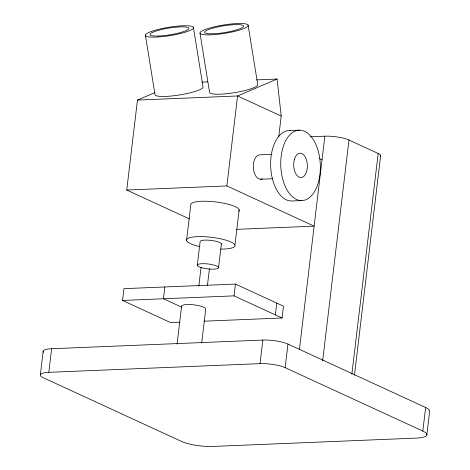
<?xml version="1.0" encoding="UTF-8"?>
<svg xmlns="http://www.w3.org/2000/svg" width="470" height="470" viewBox="0 0 470 470"><rect width="100%" height="100%" fill="white"/><g stroke="black" fill="none" stroke-linecap="round" stroke-linejoin="round"><path stroke-width="0.7" d="M40.361 374.743L43.175 351.155M425.632 407.496L422.818 431.09A24.405 5.575 6.8 0 1 416.068 438.105L212.822 446.447A22.654 5.176 6.8 0 1 181.62 441.477L43.51 377.839A19.194 4.383 6.8 0 1 48.821 372.322L51.635 348.734L262.83 340.063A18.254 4.165 6.8 0 1 287.969 344.069L425.632 407.496A24.405 5.575 6.8 0 1 429.639 411.438L426.825 435.026M189.369 218.897L126.736 190.039L137.463 100.081L154.877 92.619M180.022 322.179L170.545 322.573L122.529 300.447L123.933 288.651L235.47 284.074L283.486 306.199L282.082 317.99L204.08 321.192M164.835 286.97L163.431 298.767L181.626 307.151M186.561 240.464L190.779 205.079A24.405 5.57 6.8 0 1 216.6 202.041A24.405 5.57 6.8 0 1 238.737 211.242M177.072 344.152L181.567 306.446A12.202 2.785 6.8 0 1 189.786 304.537A12.202 2.785 6.8 0 1 203.751 307.221L205.149 308.032A12.202 2.785 6.8 0 1 205.76 308.819L201.695 342.9M197.288 265.386L200.103 241.792A10.745 2.456 6.8 0 1 211.471 240.458A10.745 2.456 6.8 0 1 221.211 244.506M198.798 286.342L201.06 267.401M207.434 285.502L209.426 268.781M236.674 229.325L314.13 226.146L226.846 185.932L237.573 95.968L277.089 79.042L281.213 116.078L278.739 136.811M218.585 267.477L221.399 243.889M234.941 245.217L239.16 209.832M282.082 317.99L234.06 295.865L235.47 284.074M48.821 372.322L260.016 363.651L262.83 340.063M275.367 314.9L276.771 303.103M422.818 431.09L285.155 367.663L287.969 344.069M299.39 349.721L324.858 136.183A17.525 4.001 6.8 0 1 348.993 140.031L378.174 153.479A14.852 3.39 6.8 0 1 380.353 156.287M322.667 360.778L348.993 140.031M351.854 374.226L378.174 153.479M354.462 375.166L380.612 155.875M201.824 82.133L207.67 81.892M256.626 79.882L277.089 79.042M137.463 100.081L237.573 95.968L281.213 116.078M289.344 130.572L299.437 130.155M310.241 136.782L324.858 136.183M272.042 154.336L259.793 154.836A12.202 6.85 87.6 0 0 253.43 168.689A12.202 6.85 87.6 0 0 262.307 178.794M260.55 179.229L272.8 178.723M126.736 190.039L226.846 185.932M301.623 200.596A35.238 19.775 87.6 0 1 282.852 147.927A35.238 19.775 87.6 0 1 317.115 147.603A35.238 19.775 87.6 0 1 301.623 200.596L291.535 201.007A35.238 19.775 87.6 0 1 270.632 164.829A35.238 19.775 87.6 0 1 290.636 130.631M122.529 300.447L234.06 295.865M319.4 158.554L322.044 159.776M248.125 25.18L257.719 84.5A24.405 4.218 -9.2 0 1 235.071 92.567A24.405 4.218 -9.2 0 1 209.602 92.543L200.008 33.223M193.487 27.906A24.405 4.218 -9.2 0 1 156.251 37.089A24.405 4.218 -9.2 0 1 158.537 29.346A24.405 4.218 -9.2 0 1 193.487 27.906L203.081 87.226A24.405 4.218 -9.2 0 1 177.701 95.234A24.405 4.218 -9.2 0 1 154.959 94.3L145.365 34.986M260.016 363.651A18.254 4.165 6.8 0 1 285.155 367.663M43.487 352.341A19.194 4.383 6.8 0 1 51.635 348.734M199.985 246.65A24.405 5.57 6.8 0 1 192.042 237.162A24.405 5.57 6.8 0 1 230.012 241.609A24.405 5.57 6.8 0 1 220.706 249.077M200.884 267.489A10.745 2.456 6.8 0 0 218.403 268.1A10.745 2.456 6.8 0 0 204.526 263.705A10.745 2.456 6.8 0 0 200.884 267.489M294.408 159.336A12.202 6.85 87.6 0 0 300.912 177.572A12.202 6.85 87.6 0 0 306.27 159.224A12.202 6.85 87.6 0 0 294.408 159.336M208.051 34.909A24.405 4.218 -9.2 0 0 247.672 26.367A24.405 4.218 -9.2 0 0 216.482 26.338A24.405 4.218 -9.2 0 0 208.051 34.909M211.124 33.817A19.722 3.413 -9.2 0 0 243.143 26.913A19.722 3.413 -9.2 0 0 217.939 26.884A19.722 3.413 -9.2 0 0 211.124 33.817M158.795 36.002A19.687 3.408 -9.2 0 0 188.84 28.594A19.687 3.408 -9.2 0 0 160.64 29.751A19.687 3.408 -9.2 0 0 158.795 36.002"/></g></svg>
